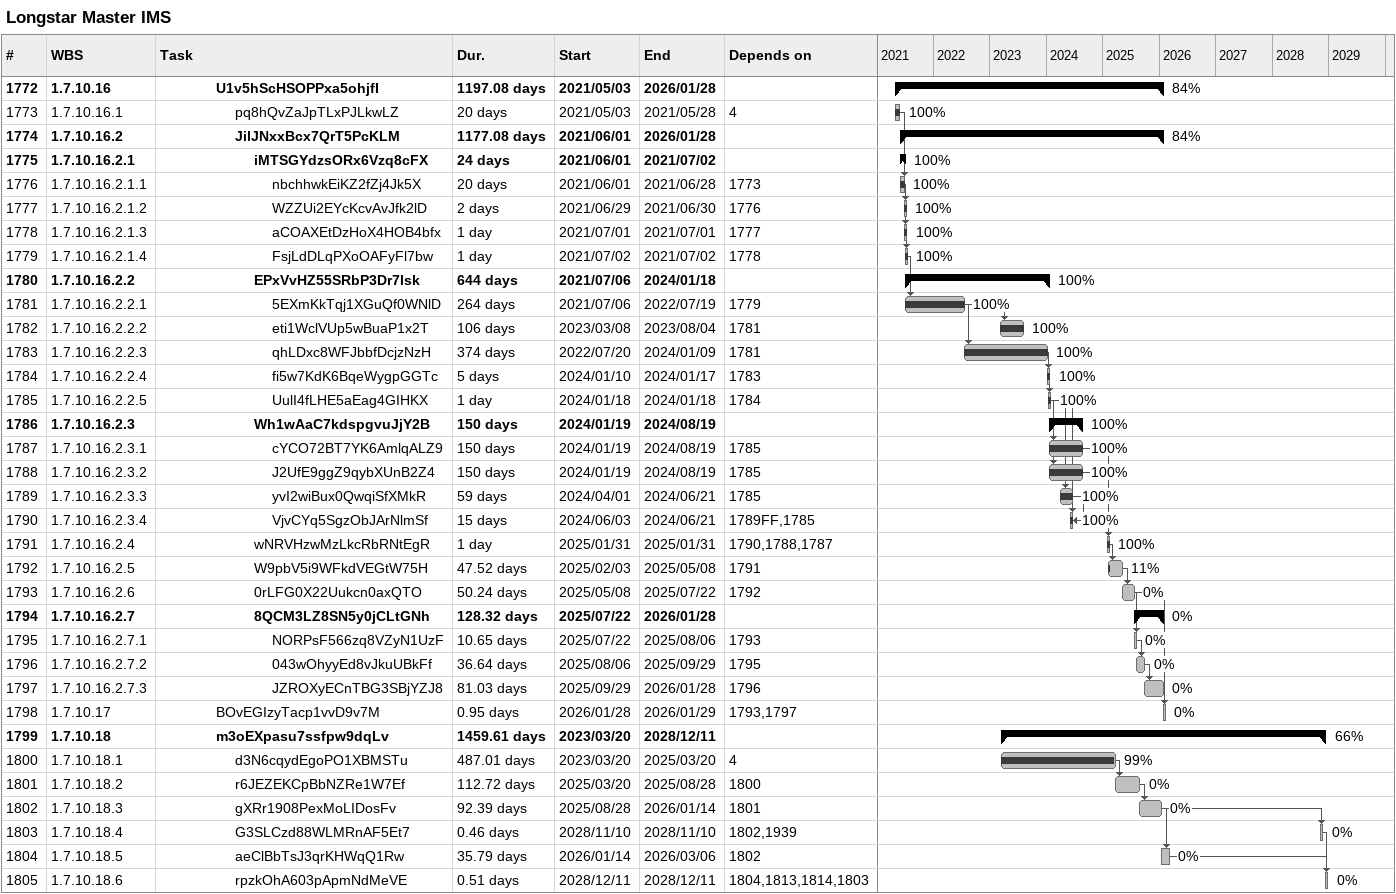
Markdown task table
Longstar Master IMS

| ID | WBS | Task | Duration | Start | Finish | Predecessors | % complete |
|---|---|---|---|---|---|---|---|
| 1772 | 1.7.10.16 | **U1v5hScHSOPPxa5ohjfI** | 1197.08d | 2021-05-03 | 2026-01-28 |  | 84 |
| 1773 | 1.7.10.16.1 | pq8hQvZaJpTLxPJLkwLZ | 20d | 2021-05-03 | 2021-05-28 | 4 | 100 |
| 1774 | 1.7.10.16.2 | **JilJNxxBcx7QrT5PcKLM** | 1177.08d | 2021-06-01 | 2026-01-28 |  | 84 |
| 1775 | 1.7.10.16.2.1 | **iMTSGYdzsORx6Vzq8cFX** | 24d | 2021-06-01 | 2021-07-02 |  | 100 |
| 1776 | 1.7.10.16.2.1.1 | nbchhwkEiKZ2fZj4Jk5X | 20d | 2021-06-01 | 2021-06-28 | 1773 | 100 |
| 1777 | 1.7.10.16.2.1.2 | WZZUi2EYcKcvAvJfk2lD | 2d | 2021-06-29 | 2021-06-30 | 1776 | 100 |
| 1778 | 1.7.10.16.2.1.3 | aCOAXEtDzHoX4HOB4bfx | 1d | 2021-07-01 | 2021-07-01 | 1777 | 100 |
| 1779 | 1.7.10.16.2.1.4 | FsjLdDLqPXoOAFyFl7bw | 1d | 2021-07-02 | 2021-07-02 | 1778 | 100 |
| 1780 | 1.7.10.16.2.2 | **EPxVvHZ55SRbP3Dr7lsk** | 644d | 2021-07-06 | 2024-01-18 |  | 100 |
| 1781 | 1.7.10.16.2.2.1 | 5EXmKkTqj1XGuQf0WNlD | 264d | 2021-07-06 | 2022-07-19 | 1779 | 100 |
| 1782 | 1.7.10.16.2.2.2 | eti1WclVUp5wBuaP1x2T | 106d | 2023-03-08 | 2023-08-04 | 1781 | 100 |
| 1783 | 1.7.10.16.2.2.3 | qhLDxc8WFJbbfDcjzNzH | 374d | 2022-07-20 | 2024-01-09 | 1781 | 100 |
| 1784 | 1.7.10.16.2.2.4 | fi5w7KdK6BqeWygpGGTc | 5d | 2024-01-10 | 2024-01-17 | 1783 | 100 |
| 1785 | 1.7.10.16.2.2.5 | UulI4fLHE5aEag4GIHKX | 1d | 2024-01-18 | 2024-01-18 | 1784 | 100 |
| 1786 | 1.7.10.16.2.3 | **Wh1wAaC7kdspgvuJjY2B** | 150d | 2024-01-19 | 2024-08-19 |  | 100 |
| 1787 | 1.7.10.16.2.3.1 | cYCO72BT7YK6AmlqALZ9 | 150d | 2024-01-19 | 2024-08-19 | 1785 | 100 |
| 1788 | 1.7.10.16.2.3.2 | J2UfE9ggZ9qybXUnB2Z4 | 150d | 2024-01-19 | 2024-08-19 | 1785 | 100 |
| 1789 | 1.7.10.16.2.3.3 | yvI2wiBux0QwqiSfXMkR | 59d | 2024-04-01 | 2024-06-21 | 1785 | 100 |
| 1790 | 1.7.10.16.2.3.4 | VjvCYq5SgzObJArNlmSf | 15d | 2024-06-03 | 2024-06-21 | 1789FF, 1785 | 100 |
| 1791 | 1.7.10.16.2.4 | wNRVHzwMzLkcRbRNtEgR | 1d | 2025-01-31 | 2025-01-31 | 1790, 1788, 1787 | 100 |
| 1792 | 1.7.10.16.2.5 | W9pbV5i9WFkdVEGtW75H | 47.52d | 2025-02-03 | 2025-05-08 | 1791 | 11 |
| 1793 | 1.7.10.16.2.6 | 0rLFG0X22Uukcn0axQTO | 50.24d | 2025-05-08 | 2025-07-22 | 1792 | 0 |
| 1794 | 1.7.10.16.2.7 | **8QCM3LZ8SN5y0jCLtGNh** | 128.32d | 2025-07-22 | 2026-01-28 |  | 0 |
| 1795 | 1.7.10.16.2.7.1 | NORPsF566zq8VZyN1UzF | 10.65d | 2025-07-22 | 2025-08-06 | 1793 | 0 |
| 1796 | 1.7.10.16.2.7.2 | 043wOhyyEd8vJkuUBkFf | 36.64d | 2025-08-06 | 2025-09-29 | 1795 | 0 |
| 1797 | 1.7.10.16.2.7.3 | JZROXyECnTBG3SBjYZJ8 | 81.03d | 2025-09-29 | 2026-01-28 | 1796 | 0 |
| 1798 | 1.7.10.17 | BOvEGIzyTacp1vvD9v7M | 0.95d | 2026-01-28 | 2026-01-29 | 1793, 1797 | 0 |
| 1799 | 1.7.10.18 | **m3oEXpasu7ssfpw9dqLv** | 1459.61d | 2023-03-20 | 2028-12-11 |  | 66 |
| 1800 | 1.7.10.18.1 | d3N6cqydEgoPO1XBMSTu | 487.01d | 2023-03-20 | 2025-03-20 | 4 | 99 |
| 1801 | 1.7.10.18.2 | r6JEZEKCpBbNZRe1W7Ef | 112.72d | 2025-03-20 | 2025-08-28 | 1800 | 0 |
| 1802 | 1.7.10.18.3 | gXRr1908PexMoLIDosFv | 92.39d | 2025-08-28 | 2026-01-14 | 1801 | 0 |
| 1803 | 1.7.10.18.4 | G3SLCzd88WLMRnAF5Et7 | 0.46d | 2028-11-10 | 2028-11-10 | 1802, 1939 | 0 |
| 1804 | 1.7.10.18.5 | aeClBbTsJ3qrKHWqQ1Rw | 35.79d | 2026-01-14 | 2026-03-06 | 1802 | 0 |
| 1805 | 1.7.10.18.6 | rpzkOhA603pApmNdMeVE | 0.51d | 2028-12-11 | 2028-12-11 | 1804, 1813, 1814, 1803 | 0 |
